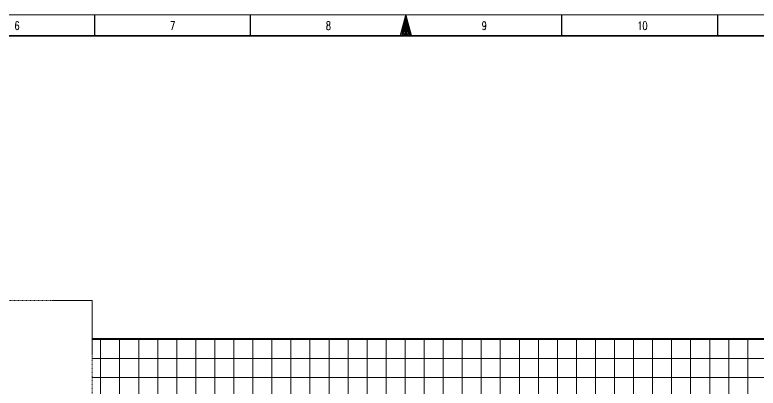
# Model space of a CAD drawing. Header units: inches. Extents: x 112 to 4169, y -2569 to 841.
# Drawn here: x 1900.3 to 2193.2, y -2021.8 to -1874.8 of the extents above; entities that cross this region are included whole.
import ezdxf

# ---------------------------------------------------------------- set-up
doc = ezdxf.new("R2010")
doc.units = ezdxf.units.IN
doc.header["$MEASUREMENT"] = 0
doc.linetypes.add('DASH', pattern=[0.35, 0.25, -0.1])
for name, color, linetype, lineweight in [('HACTH', 8, 'Continuous', 9), ('Porch', 90, 'Continuous', 15), ('railing', 232, 'Continuous', 15)]:
    doc.layers.add(name, color=color, linetype=linetype, lineweight=lineweight)
doc.styles.add('TEG BORDER', font='txt_qlt.shx', dxfattribs={"width": 0.7, "bigfont": 'hztxt.shx'})

# ---------------------------------------------------------------- blocks, each defined once
blk = doc.blocks.new('240 BORDER A2')
for p, q in [((222.75, 420), (222.75, 415)), ((259.88, 420), (259.88, 415)), ((297, 420), (297, 415)), ((334.12, 420), (334.12, 415)), ((371.25, 420), (371.25, 415))]:
    blk.add_line(p, q)
at = {"linetype": 'Continuous'}
blk.add_line((489, 415), (5, 415), dxfattribs=at)
at = {"color": 5, "lineweight": 15}
blk.add_lwpolyline([(0, 420), (594, 420), (594, 0), (0, 0)], close=True, dxfattribs=at)
blk.add_lwpolyline([(297, 420), (295.66, 415), (298.34, 415), (297, 420), (296, 415), (296.33, 415), (297, 420), (296.67, 415), (297.33, 415), (297, 420), (297.67, 415), (298, 415), (297, 420)])
blk.add_lwpolyline([(5, 415), (589, 415), (589, 5), (5, 5)], close=True)
at = {"char_height": 2, "width": 2, "attachment_point": 1, "style": 'TEG BORDER'}
for s, insert in [('6', (203.67, 418.41)), ('7', (240.8, 418.41)), ('8', (277.92, 418.41)), ('9', (315.05, 418.41)), ('\\pi2.2204e-016;10', (352.17, 418.41))]:
    blk.add_mtext(s, dxfattribs=dict(at, insert=insert))

msp = doc.modelspace()

# ---------------------------------------------------------------- hatches: boundary and pattern name
at = {"layer": 'HACTH', "ltscale": 10}
h = msp.add_hatch(dxfattribs=at)
h.set_pattern_fill('ANSI37', color=256, scale=60, angle=45, style=0)
h.set_pattern_definition([(90, (-137903.395, -173797.579), (-7.5, 1e-15), []), (180, (-137903.395, -173797.579), (-1e-15, -7.5), [])])
h.paths.add_polyline_path([(2282.31, -2057.3), (2282.31, -2069.3), (2282.31, -2076.3), (2300.31, -2076.3), (2300.31, -2146.3), (2282.31, -2146.3), (2282.31, -2172.3), (2300.31, -2172.3), (2300.31, -2242.3), (2282.31, -2242.3), (2282.31, -2261.3), (2337.32, -2261.3), (2337.32, -2002.29), (2282.31, -2002.29), (1930.81, -2002.29), (1930.81, -2057.3), (1942.07, -2057.3), (1942.07, -2039.3), (2012.07, -2039.3), (2012.07, -2057.3), (2036.31, -2057.3), (2036.31, -2039.3), (2106.31, -2039.3), (2106.31, -2057.3), (2116.31, -2057.3), (2171.15, -2057.3), (2171.15, -2039.3), (2241.15, -2039.3), (2241.15, -2057.3), (2270.31, -2057.3)])
h.paths.add_polyline_path([(1798.31, -2057.3), (1798.31, -2002.29), (1613.31, -2002.29), (1613.31, -2057.3), (1673.31, -2057.3), (1685.31, -2057.3)])

# ---------------------------------------------------------------- linework, layer by layer
at = {"layer": 'Porch', "linetype": 'DASH', "ltscale": 1.5}
msp.add_lwpolyline([(1930.81, -2057.3), (1930.81, -1987.29), (1798.31, -1987.29), (1798.31, -2057.3)], dxfattribs=at)
at = {"layer": 'railing', "ltscale": 20}
msp.add_lwpolyline([(1930.81, -2002.29), (2282.31, -2002.29), (2337.32, -2002.29), (2337.32, -2258.3)], dxfattribs=at)

# ---------------------------------------------------------------- block references
at = {"xscale": 1.652949273830399, "yscale": 1.652949273830399, "zscale": 1.652949273830399}
msp.add_blockref('240 BORDER A2', (1563.5, -2569.03), dxfattribs=at)

doc.saveas('drawing.dxf')
